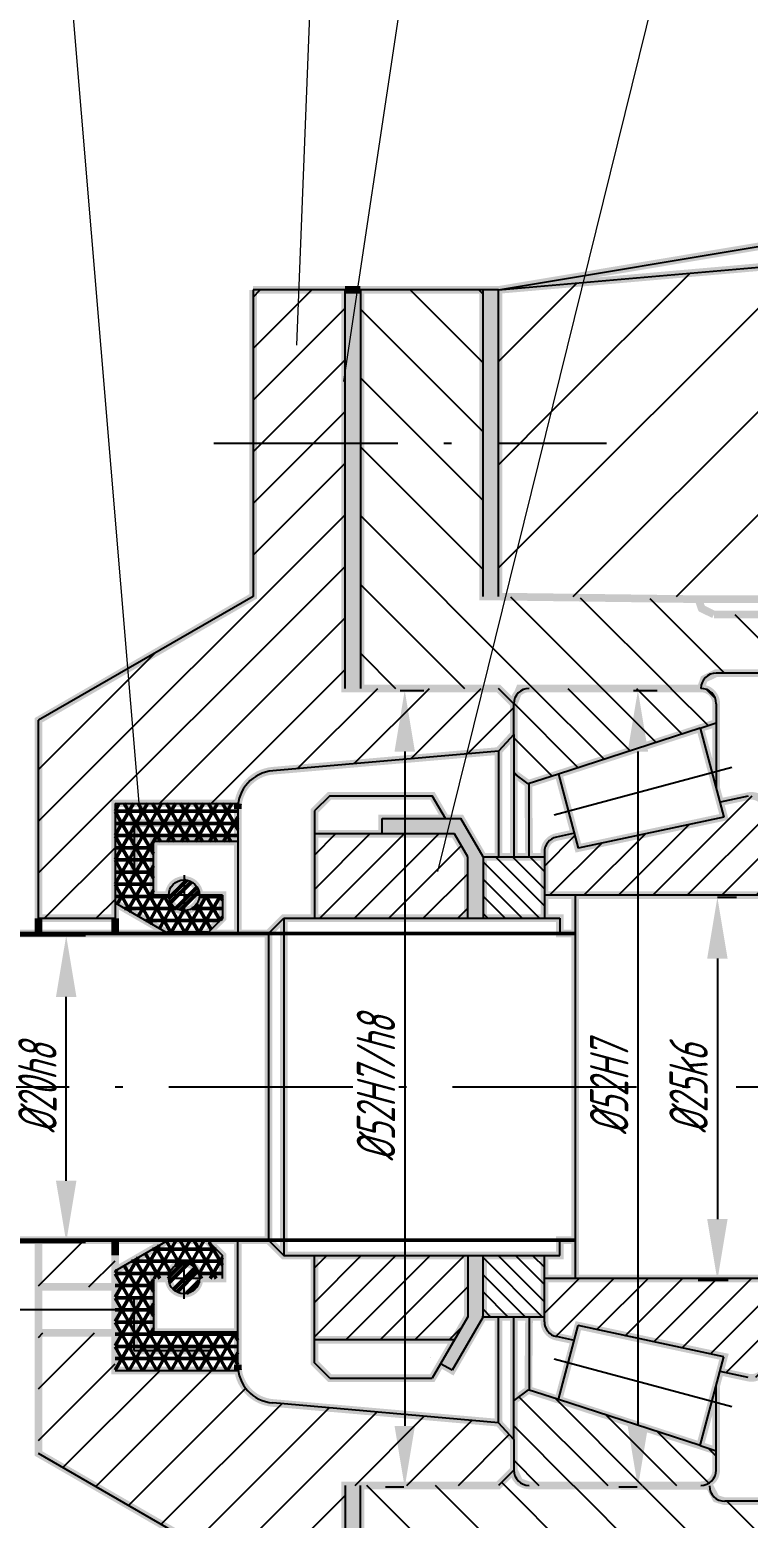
# Model space of a CAD drawing. Extents: x -10 to 1530, y -433 to 597.
# Drawn here: x 90.1 to 137, y 294.4 to 391.5 of the extents above; entities that cross this region are included whole.
import ezdxf

# ---------------------------------------------------------------- set-up
doc = ezdxf.new("R2010")
doc.units = 0
doc.header["$PDMODE"] = 3
doc.linetypes.add('ACAD_ISO10W100', pattern=[18.5, 12, -3, 0.5, -3])
doc.layers.get('DEFPOINTS').update_dxf_attribs({"linetype": 'CONTINUOUS'})
for name, color, linetype in [('ОСИ', 40, 'ACAD_ISO10W100'), ('ПРЕДВАРИТ', 5, 'CONTINUOUS'), ('ШТРИХОВКИ', 9, 'CONTINUOUS')]:
    doc.layers.add(name, color=color, linetype=linetype)
doc.layers.add('ОСНОВНОЙ', color=7, linetype='CONTINUOUS', lineweight=50)
doc.layers.add('РАЗМЕРЫ', color=140, linetype='CONTINUOUS', lineweight=9)
doc.styles.get("Standard").update_dxf_attribs({"font": 'txt.shx', "width": 0.6, "oblique": 15})
doc.dimstyles.get("Standard").update_dxf_attribs({"dimtxt": 2.5, "dimasz": 4, "dimexe": 1.25, "dimexo": 0.625, "dimtad": 1, "dimdec": 4, "dimdsep": 46, "dimlunit": 6, "dimtxsty": 'Standard', "dimcen": 2.5, "dimadec": 0, "dimazin": 0, "dimtfac": 1, "dimtdec": 4, "dimtmove": 0, "dimatfit": 3, "dimfxl": 0, "dimtolj": 1, "dimtzin": 0, "dimarcsym": 0})
pattern_1 = [(45, (-637.1352, 0), (-0.561266, 0.561266), []), (45, (-637.1352, 0.3969), (-0.561266, 0.561266), [])]
pattern_2 = [(0, (-637.1352, 0), (0, 0.79375), []), (60, (-637.1352, 0), (-0.6874077, 0.396875), []), (120, (-637.1352, 0), (-0.6874077, -0.396875), [])]

# ---------------------------------------------------------------- blocks, each defined once
blk = doc.blocks.new('*D59')
at = {"layer": 'DEFPOINTS', "color": 0, "lineweight": 25}
for p in [(87.498, 332.404), (92.477, 332.404), (87.498, 312.404)]:
    blk.add_point(p, dxfattribs=at)
at = {"layer": 'РАЗМЕРЫ', "color": 0, "lineweight": -2}
for p, q in [((88.123, 332.404), (93.727, 332.404)), ((92.477, 316.404), (92.477, 328.404)), ((88.123, 312.404), (93.727, 312.404))]:
    blk.add_line(p, q, dxfattribs=at)
at = {"layer": 'РАЗМЕРЫ', "color": 0, "lineweight": 25}
for points in [[(91.81, 328.404), (93.144, 328.404), (92.477, 332.404)], [(91.81, 316.404), (93.144, 316.404), (92.477, 312.404)]]:
    blk.add_solid(points, dxfattribs=at)
at = {"layer": 'РАЗМЕРЫ', "color": 0, "insert": (90.602, 322.404), "char_height": 2.5, "attachment_point": 5, "rotation": 90}
blk.add_mtext('\\A1;%%c20h8', dxfattribs=at)
blk = doc.blocks.new('*D60')
at = {"layer": 'DEFPOINTS', "color": 0, "lineweight": 25}
for p in [(128.845, 348.404), (129.759, 296.404), (130.331, 296.404)]:
    blk.add_point(p, dxfattribs=at)
at = {"layer": 'РАЗМЕРЫ', "color": 0, "lineweight": -2}
for p, q in [((129.47, 348.404), (131.009, 348.404)), ((129.759, 344.404), (129.759, 300.404)), ((129.706, 296.404), (128.509, 296.404))]:
    blk.add_line(p, q, dxfattribs=at)
at = {"layer": 'РАЗМЕРЫ', "color": 0, "lineweight": 25}
for points in [[(129.092, 344.404), (130.425, 344.404), (129.759, 348.404)], [(129.092, 300.404), (130.425, 300.404), (129.759, 296.404)]]:
    blk.add_solid(points, dxfattribs=at)
at = {"layer": 'РАЗМЕРЫ', "color": 0, "insert": (127.884, 322.404), "char_height": 2.5, "attachment_point": 5, "rotation": 90}
blk.add_mtext('\\A1;%%c52H7', dxfattribs=at)
blk = doc.blocks.new('*D61')
at = {"layer": 'DEFPOINTS', "color": 0, "lineweight": 25}
for p in [(134.33, 334.904), (134.941, 309.904), (136.271, 309.904)]:
    blk.add_point(p, dxfattribs=at)
at = {"layer": 'РАЗМЕРЫ', "color": 0, "lineweight": -2}
for p, q in [((134.955, 334.904), (136.191, 334.904)), ((134.941, 330.904), (134.941, 313.904)), ((135.646, 309.904), (133.691, 309.904))]:
    blk.add_line(p, q, dxfattribs=at)
at = {"layer": 'РАЗМЕРЫ', "color": 0, "lineweight": 25}
for points in [[(134.275, 330.904), (135.608, 330.904), (134.941, 334.904)], [(134.275, 313.904), (135.608, 313.904), (134.941, 309.904)]]:
    blk.add_solid(points, dxfattribs=at)
at = {"layer": 'РАЗМЕРЫ', "color": 0, "insert": (133.066, 322.404), "char_height": 2.5, "attachment_point": 5, "rotation": 90}
blk.add_mtext('\\A1;%%c25k6', dxfattribs=at)
blk = doc.blocks.new('*D73')
at = {"layer": 'DEFPOINTS', "color": 0, "lineweight": 25}
for p in [(113.64, 348.404), (114.553, 296.404), (115.126, 296.404)]:
    blk.add_point(p, dxfattribs=at)
at = {"layer": 'РАЗМЕРЫ', "color": 0, "lineweight": -2}
for p, q in [((114.265, 348.404), (115.803, 348.404)), ((114.553, 344.404), (114.553, 300.404)), ((114.501, 296.404), (113.303, 296.404))]:
    blk.add_line(p, q, dxfattribs=at)
at = {"layer": 'РАЗМЕРЫ', "color": 0, "lineweight": 25}
for points in [[(113.887, 344.404), (115.22, 344.404), (114.553, 348.404)], [(113.887, 300.404), (115.22, 300.404), (114.553, 296.404)]]:
    blk.add_solid(points, dxfattribs=at)
at = {"layer": 'РАЗМЕРЫ', "color": 0, "insert": (112.678, 322.404), "char_height": 2.5, "attachment_point": 5, "rotation": 90}
blk.add_mtext('\\A1;%%c52H7/h8', dxfattribs=at)
blk = doc.blocks.new('*D84')
at = {"layer": 'DEFPOINTS', "color": 0, "lineweight": 25}
for p in [(51.498, 322.404), (283.375, 219.119), (283.375, 173.74)]:
    blk.add_point(p, dxfattribs=at)
at = {"layer": 'РАЗМЕРЫ', "color": 0, "lineweight": -2}
for p, q in [((51.498, 321.779), (51.498, 172.49)), ((283.375, 218.494), (283.375, 172.49)), ((55.498, 173.74), (279.375, 173.74))]:
    blk.add_line(p, q, dxfattribs=at)
at = {"layer": 'РАЗМЕРЫ', "color": 0, "lineweight": 25}
for points in [[(55.498, 174.407), (55.498, 173.074), (51.498, 173.74)], [(279.375, 174.407), (279.375, 173.074), (283.375, 173.74)]]:
    blk.add_solid(points, dxfattribs=at)
at = {"layer": 'РАЗМЕРЫ', "color": 0, "insert": (171.213, 175.615), "char_height": 2.5, "attachment_point": 5}
blk.add_mtext('\\A1;232', dxfattribs=at)
blk = doc.blocks.new('*D85')
at = {"layer": 'DEFPOINTS', "color": 0, "lineweight": 25}
for p in [(51.498, 304.727), (408.752, 231.442), (408.752, 161.097)]:
    blk.add_point(p, dxfattribs=at)
at = {"layer": 'РАЗМЕРЫ', "color": 0, "lineweight": -2}
for p, q in [((51.498, 304.102), (51.498, 159.847)), ((408.752, 230.817), (408.752, 159.847)), ((55.498, 161.097), (404.752, 161.097))]:
    blk.add_line(p, q, dxfattribs=at)
at = {"layer": 'РАЗМЕРЫ', "color": 0, "lineweight": 25}
for points in [[(55.498, 161.764), (55.498, 160.43), (51.498, 161.097)], [(404.752, 161.764), (404.752, 160.43), (408.752, 161.097)]]:
    blk.add_solid(points, dxfattribs=at)
at = {"layer": 'РАЗМЕРЫ', "color": 0, "insert": (260.378, 162.972), "char_height": 2.5, "attachment_point": 5}
blk.add_mtext('\\A1;358', dxfattribs=at)

msp = doc.modelspace()

# ---------------------------------------------------------------- hatches: boundary and pattern name
at = {"layer": 'ОСНОВНОЙ'}
h = msp.add_hatch(dxfattribs=at)
h.set_pattern_fill('NET3', color=256, scale=0.25, style=0)
h.set_pattern_definition(pattern_2)
h.paths.add_polyline_path([(103.66046, 340.66558, -0.03671047), (103.68734, 341.0312), (95.66046, 341.0312), (95.66046, 334.5312), (99.12456, 332.5312), (101.66046, 332.5312), (102.66046, 333.5312), (102.66046, 335.0312), (101.16046, 335.0312, -0.41421356), (100.16046, 334.0312, -0.41421356), (99.16046, 335.0312), (98.16046, 335.0312), (98.16046, 338.5312), (103.66046, 338.5312)])
for points in [[(119.66046, 337.5312), (118.21709, 340.0312), (113.0763, 340.0312), (113.0763, 339.0312), (117.79444, 339.0312), (118.66046, 337.5312), (118.66046, 333.5312), (119.66046, 333.5312)], [(119.66046, 311.5312), (118.66046, 311.5312), (118.66046, 307.5312), (117.79444, 306.0312), (116.89328, 304.47036), (117.64328, 304.03735), (119.66046, 307.5312)]]:
    msp.add_hatch(color=256, dxfattribs=at).paths.add_polyline_path(points)
h = msp.add_hatch(dxfattribs=at)
h.set_pattern_fill('STEEL', color=256, scale=0.25, style=0)
h.set_pattern_definition(pattern_1)
h.paths.add_polyline_path([(100.16046, 336.0312, 0.41421356), (99.16046, 335.0312), (100.16046, 335.0312)])
h.paths.add_polyline_path([(100.16046, 336.0312), (100.16046, 335.0312), (101.16046, 335.0312, 0.41421356)])
h.paths.add_polyline_path([(101.16046, 335.0312), (100.16046, 335.0312), (100.16046, 334.0312, 0.41421356)])
h.paths.add_polyline_path([(100.16046, 335.0312), (99.16046, 335.0312, 0.41421356), (100.16046, 334.0312)])
h = msp.add_hatch(dxfattribs=at)
h.set_pattern_fill('NET3', color=256, scale=0.25, style=0)
h.set_pattern_definition(pattern_2)
h.paths.add_polyline_path([(102.66046, 311.5312), (101.66046, 312.5312), (99.12456, 312.5312), (95.66046, 310.5312), (95.66046, 304.0312), (103.68734, 304.0312, -0.03671047), (103.66046, 304.39683), (103.66046, 306.5312), (98.16046, 306.5312), (98.16046, 310.0312), (99.16046, 310.0312, -0.41421356), (100.16046, 311.0312, -0.41421356), (101.16046, 310.0312), (102.66046, 310.0312)])
h = msp.add_hatch(dxfattribs=at)
h.set_pattern_fill('STEEL', color=256, scale=0.25, style=0)
h.set_pattern_definition(pattern_1)
h.paths.add_polyline_path([(100.16046, 311.0312), (100.16046, 310.0312), (101.16046, 310.0312, 0.41421356)])
h.paths.add_polyline_path([(100.16046, 311.0312, 0.41421356), (99.16046, 310.0312), (100.16046, 310.0312)])
h.paths.add_polyline_path([(100.16046, 310.0312), (99.16046, 310.0312, 0.41421356), (100.16046, 309.0312)])
h.paths.add_polyline_path([(101.16046, 310.0312), (100.16046, 310.0312), (100.16046, 309.0312, 0.41421356)])
at = {"layer": 'ШТРИХОВКИ'}
h = msp.add_hatch(dxfattribs=at)
h.set_pattern_fill('ANSI31', color=0, scale=1.5, style=0)
h.paths.add_polyline_path([(126.42952, 375.03593), (120.66046, 374.5312), (120.66046, 364.5312), (123.83593, 364.5312)])
h.paths.add_polyline_path([(123.83593, 364.5312), (120.66046, 364.5312), (120.66046, 354.5312), (121.36696, 354.5312)])
h.paths.add_polyline_path([(138.32635, 376.07677), (126.42952, 375.03593), (121.36696, 354.5312), (129.66643, 354.5312)])
h.paths.add_polyline_path([(157.44577, 377.7495), (138.32635, 376.07677), (129.66643, 354.5312), (147.42345, 354.5312)])
h.paths.add_polyline_path([(182.91193, 379.9775), (157.44577, 377.7495), (147.42345, 354.5312), (174.21928, 354.5312)])
edge = h.paths.add_edge_path()
edge.add_arc((212.16046, 377.68207), 4, 90, 180, ccw=False)
edge.add_spline(control_points=[(212.16046, 381.68207), (211.4233, 384.28022), (210.68613, 386.87837), (209.94896, 389.47652)], knot_values=[0, 0, 0, 0, 8.10211881, 8.10211881, 8.10211881, 8.10211881], degree=3, periodic=0)
edge.add_arc((212.16046, 377.68207), 12, 100.6198468, 153.5071595)
edge.add_arc((198.73561, 384.37335), 3, 275, 333.5071595, ccw=False)
edge.add_line((198.99708, 381.38477), (182.91193, 379.9775))
edge.add_line((182.91193, 379.9775), (174.21928, 354.5312))
edge.add_line((174.21928, 354.5312), (208.16046, 354.5312))
edge.add_line((208.16046, 354.5312), (208.16046, 377.68207))
h = msp.add_hatch(dxfattribs=at)
h.set_pattern_fill('ANSI31', color=0, scale=0.75, style=0)
h.paths.add_polyline_path([(121.66046, 347.5312), (120.66046, 348.5312), (111.66046, 348.5312), (110.66046, 348.5312), (110.66046, 364.5312), (104.66046, 364.5312), (104.66046, 354.5312), (90.66046, 346.4483), (90.66046, 333.5312), (95.66046, 333.5312), (95.66046, 341.0312), (103.68734, 341.0312, -0.34721149), (105.94257, 343.15607), (120.66427, 344.44405), (121.66046, 345.5312)])
h.paths.add_polyline_path([(110.66046, 374.5312), (104.66046, 374.5312), (104.66046, 364.5312), (110.66046, 364.5312)])
h = msp.add_hatch(color=256, dxfattribs=at)
h.paths.add_polyline_path([(111.66046, 374.5312), (110.66046, 374.5312), (110.66046, 364.5312), (111.66046, 364.5312)])
h.paths.add_polyline_path([(111.66046, 364.5312), (110.66046, 364.5312), (110.66046, 348.5312), (111.66046, 348.5312)])
h.paths.add_polyline_path([(120.66046, 364.5312), (119.66046, 364.5312), (119.66046, 354.5312), (120.66046, 354.5312)])
h.paths.add_polyline_path([(120.66046, 374.5312), (119.66046, 374.5312), (119.66046, 364.5312), (120.66046, 364.5312)])
at = {"layer": 'ШТРИХОВКИ', "lineweight": 25}
h = msp.add_hatch(dxfattribs=at)
h.set_pattern_fill('ANSI31', color=0, angle=90, style=0)
h.paths.add_polyline_path([(111.66046, 270.5312), (111.66046, 275.5312), (119.66046, 275.5312), (119.66046, 270.5312)])
h.paths.add_polyline_path([(133.86524, 348.5312), (134.07046, 349.1381), (134.86524, 349.53121), (192.15134, 349.53225), (193.15134, 348.53225), (204.16046, 348.5312), (204.94521, 348.15102), (205.16046, 347.5312), (205.16046, 345.53505), (211.16046, 345.53505), (211.16046, 351.5312), (208.16046, 354.5312), (192.99622, 354.34984), (192.01269, 353.35089), (134.71012, 353.35089), (133.91534, 353.74399), (133.71012, 354.35089), (119.66046, 354.5312), (119.66046, 374.5312), (111.66046, 374.5312), (111.66046, 348.5312), (120.66046, 348.5312), (121.66046, 347.5312), (122.05293, 348.5312)])
h.paths.add_polyline_path([(119.66046, 285.5312), (119.66046, 290.5312), (133.94694, 290.70555), (134.15216, 291.31245), (134.94694, 291.70555), (192.24952, 291.70555), (193.31332, 290.5312), (208.16046, 290.5312), (211.16046, 293.5312), (211.16046, 299.5312), (205.16046, 299.52736), (205.07817, 297.13395), (204.16046, 296.5312), (192.95569, 296.5312), (192.49619, 295.70159), (191.8958, 295.5013), (135.42219, 295.48941), (134.86373, 295.65988), (134.42219, 296.48941), (122.66046, 296.5312), (122.04435, 296.74355), (121.66046, 297.5312), (120.66046, 296.5312), (111.66046, 296.5312), (111.66046, 285.5312)])
at = {"layer": 'ШТРИХОВКИ'}
msp.add_hatch(color=256, dxfattribs=at).paths.add_polyline_path([(111.66046, 364.5312), (110.66046, 364.5312), (110.66046, 348.5312), (111.66046, 348.5312)])
h = msp.add_hatch(dxfattribs=at)
h.set_pattern_fill('ANSI31', color=0, scale=0.5, angle=90, style=0)
h.paths.add_polyline_path([(134.86524, 346.2733), (134.86524, 347.5312, 0.41421356), (133.86524, 348.5312), (122.66046, 348.5312, 0.41421356), (121.66046, 347.5312), (121.66046, 342.99532), (122.61178, 342.30352)])
h.paths.add_polyline_path([(122.61178, 302.75889), (121.66046, 302.06709), (121.66046, 297.5312, 0.41421356), (122.66046, 296.5312), (133.86524, 296.5312, 0.41421356), (134.86524, 297.5312), (134.86524, 298.78911)])
h.paths.add_polyline_path([(204.16046, 296.5312, 0.41421356), (205.16046, 297.5312), (205.16046, 302.06709), (204.16046, 302.74312), (191.95569, 298.78911), (191.95569, 297.5312, 0.41421356), (192.95569, 296.5312)])
h.paths.add_polyline_path([(204.16046, 342.31929), (205.16046, 342.99532), (205.16046, 347.5312, 0.41421356), (204.16046, 348.5312), (192.95569, 348.5312, 0.41421356), (191.95569, 347.5312), (191.95569, 346.2733)])
h = msp.add_hatch(dxfattribs=at)
h.set_pattern_fill('ANSI31', color=0, scale=0.5, style=0)
h.paths.add_polyline_path([(138.16046, 340.52052, 0.47723872), (136.95171, 341.49849), (135.11236, 341.10587), (135.37152, 340.13866), (125.87291, 338.11116), (125.61375, 339.07836), (124.45171, 338.83032, 0.35387732), (123.66046, 337.85235), (123.66046, 335.0312), (138.16046, 335.0312)])
h.paths.add_polyline_path([(138.16046, 310.0312), (123.66046, 310.0312), (123.66046, 307.21005, 0.35387732), (124.45171, 306.23209), (125.61375, 305.98405), (125.87291, 306.95125), (135.37152, 304.92375), (135.11236, 303.95654), (136.95171, 303.56392, 0.47723872), (138.16046, 304.54189)])
h.paths.add_polyline_path([(203.16046, 337.5312), (203.16046, 337.85235, 0.35387732), (202.36921, 338.83032), (201.20718, 339.07836), (200.94802, 338.11116), (191.44941, 340.13866), (191.70857, 341.10587), (189.86921, 341.49849, 0.47723872), (188.66046, 340.52052), (188.66046, 335.0312), (203.16046, 335.0312)])
h.paths.add_polyline_path([(203.16046, 310.0312), (188.66046, 310.0312), (188.66046, 304.54189, 0.47723872), (189.86921, 303.56392), (191.70857, 303.95654), (191.44941, 304.92375), (200.94802, 306.95125), (201.20718, 305.98405), (202.36921, 306.23209, 0.35387732), (203.16046, 307.21005), (203.16046, 307.5312)])
h = msp.add_hatch(dxfattribs=at)
h.set_pattern_fill('ANSI31', color=0, scale=0.5, style=0)
h.paths.add_polyline_path([(108.66046, 339.0312), (108.66046, 333.5312), (118.66046, 333.5312), (118.66046, 337.5312), (117.79444, 339.0312)])
h.paths.add_polyline_path([(117.79444, 306.0312), (118.66046, 307.5312), (118.66046, 311.5312), (108.66046, 311.5312), (108.66046, 306.0312)])
h = msp.add_hatch(dxfattribs=at)
h.set_pattern_fill('ANSI31', color=0, scale=0.25, angle=90, style=0)
h.paths.add_polyline_path([(123.66046, 337.5312), (119.66046, 337.5312), (119.66046, 333.5312), (123.66046, 333.5312)])
h.paths.add_polyline_path([(123.66046, 310.0312), (123.66046, 311.5312), (119.66046, 311.5312), (119.66046, 307.5312), (123.66046, 307.5312)])
at = {"layer": 'ШТРИХОВКИ', "lineweight": 25}
h = msp.add_hatch(dxfattribs=at)
h.set_pattern_fill('ANSI31', color=0, scale=0.75, style=0)
edge = h.paths.add_edge_path()
edge.add_arc((106.16046, 304.39683), 2.5, 188.4096446, 265)
edge.add_line((105.94257, 301.90634), (120.66427, 300.61836))
edge.add_line((120.66427, 300.61836), (121.66046, 299.5312))
edge.add_line((121.66046, 299.5312), (121.66046, 297.5312))
edge.add_line((121.66046, 297.5312), (120.66046, 296.5312))
edge.add_line((120.66046, 296.5312), (110.66046, 296.5312))
edge.add_line((110.66046, 296.5312), (110.66046, 285.5312))
edge.add_line((110.66046, 285.5312), (104.66046, 285.5312))
edge.add_line((104.66046, 285.5312), (104.66046, 290.5312))
edge.add_line((104.66046, 290.5312), (90.66046, 298.61411))
edge.add_line((90.66046, 298.61411), (90.66046, 306.47369))
edge.add_line((90.66046, 306.47369), (95.66046, 306.47369))
edge.add_line((95.66046, 306.47369), (95.66046, 304.0312))
edge.add_line((95.66046, 304.0312), (103.68734, 304.0312))
h.paths.add_polyline_path([(90.66046, 309.47369), (95.66046, 309.47369), (95.66046, 312.5312), (90.66046, 312.5312)])
at = {"layer": 'ШТРИХОВКИ'}
h = msp.add_hatch(color=256, dxfattribs=at)
h.paths.add_polyline_path([(111.66046, 296.5312), (110.66046, 296.5312), (110.66046, 285.5312), (111.66046, 285.5312)])
h.paths.add_polyline_path([(111.66046, 275.5312), (110.66046, 275.5312), (110.66046, 270.5312), (111.66046, 270.5312)])
h.paths.add_polyline_path([(119.66046, 270.5312), (120.66046, 270.5312), (120.66046, 275.5312), (119.66046, 275.5312)])
h.paths.add_polyline_path([(120.66046, 290.5312), (119.66046, 290.5312), (119.66046, 285.5312), (120.66046, 285.5312)])

# ---------------------------------------------------------------- linework, layer by layer
at = {"layer": 'ОСИ', "color": 0}
for p, q in [((102.10352, 364.5312), (127.71462, 364.5312)), ((124.2899, 340.27518), (136.16047, 343.45589)), ((100.16046, 336.3542), (100.16046, 333.97886)), ((43.66046, 322.5312), (255.76177, 322.5312)), ((100.16046, 308.70821), (100.16046, 311.08355)), ((96.26358, 307.97369), (88.24181, 307.97369)), ((124.2899, 304.78723), (136.16047, 301.60652))]:
    msp.add_line(p, q, dxfattribs=at)
at = {"layer": 'ОСИ'}
for p, q in [((124.2899, 340.27518), (136.16047, 343.45589)), ((124.2899, 304.78723), (136.16047, 301.60652)), ((124.2899, 304.78723), (136.16047, 301.60652))]:
    msp.add_line(p, q, dxfattribs=at)
at = {"layer": 'ОСНОВНОЙ'}
for p, q in [((87.66046, 332.5312), (125.66046, 332.5312)), ((87.66046, 312.5312), (125.66046, 312.5312))]:
    msp.add_line(p, q, dxfattribs=at)
at = {"layer": 'ОСНОВНОЙ', "const_width": 0.5}
for points in [[(120.66046, 374.5312), (210.17914, 389.51737)], [(111.66046, 374.5312), (110.66046, 374.5312)], [(110.66046, 374.5312), (110.66046, 348.5312), (120.66046, 348.5312)], [(120.66046, 354.5312), (120.66046, 374.5312), (119.66046, 374.5312)], [(133.71012, 354.35089), (133.91534, 353.74399), (134.71012, 353.35089)], [(134.71012, 353.35089), (191.99622, 353.34984), (192.01269, 353.35089), (192.99622, 354.34984)], [(133.86524, 348.53121), (134.07046, 349.1381), (134.86524, 349.53121)], [(134.86524, 349.53121), (192.15134, 349.53225), (192.16781, 349.5312), (193.15134, 348.53225)], [(133.81861, 345.93422), (135.11236, 341.10587)], [(134.86524, 346.2733), (134.86524, 342.02813)], [(120.66427, 344.44405), (120.66427, 337.5312)], [(121.66046, 342.99532), (121.66046, 337.5312)], [(124.57882, 342.94078), (125.61375, 339.07836)], [(122.61178, 342.30352), (122.66046, 337.5312)], [(108.66046, 339.0312), (108.66046, 340.5312), (109.66046, 341.5312), (116.35106, 341.5312), (117.21709, 340.0312)], [(101.83332, 339.72735), (96.91046, 339.72735), (96.91046, 336.22685)], [(119.66046, 333.5312), (119.66046, 337.5312), (118.21709, 340.0312), (113.0763, 340.0312), (113.0763, 339.0312)], [(108.66046, 333.5312), (118.66046, 333.5312), (118.66046, 337.5312), (117.79444, 339.0312), (108.66046, 339.0312), (108.66046, 333.5312)], [(103.66046, 338.5312), (103.66046, 332.5312)], [(123.66046, 333.5312), (123.66046, 337.5312), (119.66046, 337.5312)], [(105.66046, 332.5312), (106.66046, 333.5312), (124.66046, 333.5312), (124.66046, 332.5312), (125.66046, 332.5312), (125.66046, 335.0312), (148.35662, 335.0312), (148.35662, 310.0312), (125.66046, 310.0312), (125.66046, 312.5312), (124.66046, 312.5312), (124.66046, 311.5312), (106.66046, 311.5312), (105.66046, 312.5312)], [(90.66046, 333.5312), (90.66046, 332.5312)], [(95.66046, 333.5312), (95.66046, 332.5312)], [(106.66046, 333.5312), (106.66046, 311.5312)], [(87.66046, 313.5312), (87.66046, 312.5312), (105.66046, 312.5312), (105.66046, 332.5312), (87.66046, 332.5312), (87.66046, 331.5312)], [(125.66046, 332.5312), (125.66046, 312.5312)], [(90.66046, 312.5312), (90.66046, 309.47369)], [(95.66046, 312.5312), (95.66046, 311.5312)], [(103.66046, 312.5312), (103.66046, 306.5312)], [(108.66046, 311.5312), (118.66046, 311.5312), (118.66046, 307.5312), (117.79444, 306.0312), (108.66046, 306.0312), (108.66046, 311.5312)], [(119.66046, 311.5312), (119.66046, 307.5312), (117.64328, 304.03735), (116.89328, 304.47036), (117.79444, 306.0312)], [(119.66046, 307.5312), (123.66046, 307.5312), (123.66046, 311.5312)], [(101.83332, 305.33506), (96.91046, 305.33506), (96.91046, 308.83556)], [(120.66427, 300.61836), (120.66427, 307.5312)], [(121.66046, 302.06709), (121.66046, 307.5312)], [(122.61178, 302.75889), (122.66046, 307.5312)], [(108.66046, 306.0312), (108.66046, 304.5312), (109.66046, 303.5312), (116.35106, 303.5312), (116.89328, 304.47036)], [(124.57882, 302.12163), (125.61375, 305.98405)], [(133.81861, 299.12819), (135.11236, 303.95654)], [(134.86524, 298.78911), (134.86524, 303.03428)], [(111.66046, 296.5312), (111.66046, 284.5312)], [(134.42219, 296.48941), (134.42219, 296.48941), (134.86373, 295.65988), (135.42219, 295.48941), (191.8958, 295.5013)]]:
    msp.add_lwpolyline(points, dxfattribs=at)
for points in [[(120.66046, 374.5312), (198.99708, 381.38477, 0.26097985), (201.42058, 383.0351, 0.2354028)], [(104.66046, 374.5312), (110.66046, 374.5312), (110.66046, 348.5312), (120.66046, 348.5312), (121.66046, 347.5312), (121.66046, 345.5312), (120.66427, 344.44405), (105.94257, 343.15607, 0.34721149), (103.68734, 341.0312), (95.66046, 341.0312), (95.66046, 333.5312), (90.66046, 333.5312), (90.66046, 346.4483), (104.66046, 354.5312), (104.66046, 374.5312)], [(121.66046, 342.99532), (122.61178, 342.30352), (134.86524, 346.2733), (134.86524, 347.5312, 0.41421356), (133.86524, 348.5312), (122.66046, 348.5312, 0.41421356), (121.66046, 347.5312), (121.66046, 342.99532)], [(103.68734, 341.0312, 0.03671047), (103.66046, 340.66558), (103.66046, 338.5312), (98.16046, 338.5312), (98.16046, 335.0312), (99.16046, 335.0312, 0.41421356), (100.16046, 334.0312, 0.41421356), (101.16046, 335.0312), (102.66046, 335.0312), (102.66046, 333.5312), (101.66046, 332.5312), (99.12456, 332.5312), (95.66046, 334.5312)], [(125.61375, 339.07836), (124.45171, 338.83032, 0.35387732), (123.66046, 337.85235), (123.66046, 335.0312), (138.16046, 335.0312), (138.16046, 340.52052, 0.47723872), (136.95171, 341.49849), (135.11236, 341.10587), (135.37152, 340.13866), (125.87291, 338.11116), (125.61375, 339.07836)], [(101.16046, 335.0312, 1), (99.16046, 335.0312, -1)], [(103.68734, 304.0312, -0.03671047), (103.66046, 304.39683), (103.66046, 306.5312), (98.16046, 306.5312), (98.16046, 310.0312), (99.16046, 310.0312, -0.41421356), (100.16046, 311.0312, -0.41421356), (101.16046, 310.0312), (102.66046, 310.0312), (102.66046, 311.5312), (101.66046, 312.5312), (99.12456, 312.5312), (95.66046, 310.5312)], [(101.16046, 310.0312, -1), (99.16046, 310.0312, 1)], [(125.61375, 305.98405), (124.45171, 306.23209, -0.35387732), (123.66046, 307.21005), (123.66046, 310.0312), (138.16046, 310.0312), (138.16046, 304.54189, -0.47723872), (136.95171, 303.56392), (135.11236, 303.95654), (135.37152, 304.92375), (125.87291, 306.95125), (125.61375, 305.98405)], [(103.68734, 304.0312, 0.34721149), (105.94257, 301.90634), (120.66427, 300.61836), (121.66046, 299.5312), (121.66046, 297.5312), (120.66046, 296.5312), (110.66046, 296.5312), (110.66046, 285.5312), (104.66046, 285.5312), (104.66046, 290.5312), (90.66046, 298.61411), (90.66046, 306.47369), (95.66046, 306.47369), (95.66046, 304.0312), (103.68734, 304.0312)], [(121.66046, 302.06709), (122.61178, 302.75889), (134.86524, 298.78911), (134.86524, 297.5312, -0.41421356), (133.86524, 296.5312), (122.66046, 296.5312, -0.41421356), (121.66046, 297.5312), (121.66046, 302.06709)]]:
    msp.add_lwpolyline(points, format="xyb", dxfattribs=at)
at = {"layer": 'ОСНОВНОЙ', "lineweight": -3, "const_width": 0.5}
msp.add_lwpolyline([(111.66046, 374.5312), (111.66046, 348.5312)], dxfattribs=at)
at = {"layer": 'ОСНОВНОЙ', "lineweight": 25, "const_width": 0.5}
for points in [[(111.66046, 374.5312), (111.66046, 348.5312), (120.66046, 348.5312), (121.66046, 347.5312), (122.05293, 348.5312), (133.86524, 348.5312), (134.07046, 349.1381), (134.86524, 349.53121), (136.02054, 349.53121)], [(133.71012, 354.35089), (119.66046, 354.5312), (119.66046, 374.5312), (111.66046, 374.5312), (111.66046, 348.5312)], [(133.71012, 354.35089), (192.99622, 354.34984)], [(90.66046, 309.47369), (95.66046, 309.47369), (95.66046, 312.5312), (90.66046, 312.5312), (90.66046, 309.47369)], [(90.66046, 307.97369), (90.66046, 306.47369), (95.66046, 306.47369), (95.66046, 309.47369), (90.66046, 309.47369), (90.66046, 306.47369)], [(211.16046, 293.5312), (211.16046, 299.5312), (205.16046, 299.52736), (205.07817, 297.13395), (204.16046, 296.5312), (192.95569, 296.5312), (192.49619, 295.70159), (191.8958, 295.5013), (135.42219, 295.48941), (134.86373, 295.65988), (134.42219, 296.48941), (122.66046, 296.5312), (122.04435, 296.74355), (121.66046, 297.5312), (120.66046, 296.5312), (111.66046, 296.5312), (111.66046, 285.5312)], [(133.94694, 290.70555), (119.66046, 290.5312), (119.66046, 285.5312), (111.66046, 285.5312), (111.66046, 296.5312), (120.66046, 296.5312), (121.66046, 297.5312), (122.04435, 296.74355), (122.66046, 296.5312), (133.86524, 296.5312), (134.42219, 296.48941), (134.86373, 295.65988), (135.42219, 295.48941)]]:
    msp.add_lwpolyline(points, dxfattribs=at)
at = {"layer": 'ПРЕДВАРИТ'}
for p, q in [((120.66046, 374.5312), (210.17914, 389.51737)), ((120.66046, 374.5312), (198.99708, 381.38477)), ((120.66046, 374.5312), (104.66046, 374.5312)), ((104.66046, 374.5312), (104.66046, 354.5312)), ((110.66046, 348.5312), (110.66046, 374.5312)), ((111.66046, 374.5312), (111.66046, 348.5312)), ((119.66046, 354.5312), (119.66046, 374.5312)), ((120.66046, 354.5312), (120.66046, 374.5312)), ((104.66046, 354.5312), (90.66046, 346.4483)), ((192.16781, 349.5312), (134.86524, 349.53121)), ((121.66046, 347.5312), (120.66046, 348.5312)), ((121.66046, 345.5312), (121.66046, 347.5312)), ((121.66046, 345.5312), (121.66046, 347.5312)), ((134.86524, 347.5312), (134.86524, 342.02813)), ((134.86524, 347.5312), (134.86524, 342.02813)), ((90.66046, 332.5312), (90.66046, 346.4483)), ((133.81861, 345.93422), (124.57882, 342.94078)), ((133.81861, 345.93422), (124.57882, 342.94078)), ((133.81861, 345.93422), (134.86524, 346.2733)), ((133.81861, 345.93422), (134.86524, 346.2733)), ((133.81861, 345.93422), (135.37152, 340.13866)), ((133.81861, 345.93422), (135.37152, 340.13866)), ((121.66046, 345.5312), (120.66427, 344.44405)), ((121.66046, 345.5312), (121.66046, 345.5312)), ((121.66046, 345.5312), (121.66046, 337.5312)), ((120.66427, 344.44405), (105.94257, 343.15607)), ((120.66427, 344.44405), (120.66427, 337.5312)), ((122.61178, 342.30352), (121.66046, 342.99532)), ((122.61178, 342.30352), (121.66046, 342.99532)), ((124.57882, 342.94078), (122.61178, 342.30352)), ((124.57882, 342.94078), (122.61178, 342.30352)), ((124.57882, 342.94078), (125.87291, 338.11116)), ((124.57882, 342.94078), (125.87291, 338.11116)), ((122.66046, 337.5312), (122.66046, 342.31929)), ((122.66046, 337.5312), (122.66046, 342.31929)), ((95.66046, 341.0312), (103.68734, 341.0312)), ((95.66046, 341.0312), (95.66046, 332.5312)), ((109.66046, 341.5312), (108.66046, 340.5312)), ((109.66046, 341.5312), (116.35106, 341.5312)), ((117.21709, 340.0312), (116.35106, 341.5312)), ((136.95171, 341.49849), (135.11236, 341.10587)), ((136.95171, 341.49849), (135.11236, 341.10587)), ((103.66046, 340.66558), (103.66046, 332.5312)), ((108.66046, 340.5312), (108.66046, 333.5312)), ((113.0763, 339.0312), (113.0763, 340.0312)), ((113.0763, 340.0312), (118.21709, 340.0312)), ((119.66046, 337.5312), (118.21709, 340.0312)), ((135.37152, 340.13866), (125.87291, 338.11116)), ((135.37152, 340.13866), (125.87291, 338.11116)), ((96.91046, 339.72735), (96.91046, 336.22685)), ((96.91046, 339.72735), (96.91046, 339.72735)), ((96.91046, 339.72735), (101.83332, 339.72735)), ((117.79444, 339.0312), (108.66046, 339.0312)), ((118.66046, 337.5312), (117.79444, 339.0312)), ((125.61375, 339.07836), (124.45171, 338.83032)), ((125.61375, 339.07836), (124.45171, 338.83032)), ((103.66046, 338.5312), (98.16046, 338.5312)), ((98.16046, 335.0312), (98.16046, 338.5312)), ((118.66046, 333.5312), (118.66046, 337.5312)), ((119.66046, 337.5312), (123.66046, 337.5312)), ((119.66046, 337.5312), (119.66046, 333.5312)), ((123.66046, 337.85235), (123.66046, 335.0312)), ((123.66046, 337.85235), (123.66046, 333.5312)), ((95.66046, 334.5312), (99.12456, 332.5312)), ((102.66046, 335.0312), (102.66046, 333.5312)), ((212.08867, 335.0312), (123.66046, 335.0312)), ((125.66046, 335.0312), (125.66046, 310.0312)), ((90.66046, 333.5312), (95.66046, 333.5312)), ((101.66046, 332.5312), (102.66046, 333.5312)), ((105.66046, 332.5312), (106.66046, 333.5312)), ((106.66046, 333.5312), (124.66046, 333.5312)), ((106.66046, 333.5312), (106.66046, 311.5312)), ((124.66046, 333.5312), (124.66046, 332.5312)), ((105.66046, 332.5312), (105.66046, 312.5312)), ((95.66046, 310.5312), (99.12456, 312.5312)), ((101.66046, 312.5312), (102.66046, 311.5312)), ((103.66046, 304.39683), (103.66046, 312.5312)), ((103.66046, 304.39683), (103.66046, 312.5312)), ((105.66046, 312.5312), (106.66046, 311.5312)), ((124.66046, 311.5312), (124.66046, 312.5312)), ((102.66046, 310.0312), (102.66046, 311.5312)), ((106.66046, 311.5312), (124.66046, 311.5312)), ((108.66046, 304.5312), (108.66046, 311.5312)), ((118.66046, 311.5312), (118.66046, 307.5312)), ((119.66046, 307.5312), (119.66046, 311.5312)), ((123.66046, 307.21005), (123.66046, 311.5312)), ((98.16046, 310.0312), (98.16046, 306.5312)), ((212.08867, 310.0312), (123.66046, 310.0312)), ((123.66046, 307.21005), (123.66046, 310.0312)), ((123.66046, 307.21005), (123.66046, 310.0312)), ((96.91046, 305.33506), (96.91046, 308.83556)), ((118.66046, 307.5312), (116.35106, 303.5312)), ((119.66046, 307.5312), (117.64328, 304.03735)), ((119.57202, 307.5312), (123.66046, 307.5312)), ((120.66427, 300.61836), (120.66427, 307.5312)), ((121.66046, 299.5312), (121.66046, 307.5312)), ((122.66046, 307.5312), (122.66046, 302.74312)), ((124.57882, 302.12163), (125.87291, 306.95125)), ((124.57882, 302.12163), (125.87291, 306.95125)), ((124.57882, 302.12163), (125.87291, 306.95125)), ((135.37152, 304.92375), (125.87291, 306.95125)), ((135.37152, 304.92375), (125.87291, 306.95125)), ((135.37152, 304.92375), (125.87291, 306.95125)), ((103.66046, 306.5312), (98.16046, 306.5312)), ((117.79444, 306.0312), (108.66046, 306.0312)), ((125.61375, 305.98405), (124.45171, 306.23209)), ((125.61375, 305.98405), (124.45171, 306.23209)), ((125.61375, 305.98405), (124.45171, 306.23209)), ((96.91046, 305.33506), (101.83332, 305.33506)), ((96.91046, 305.33506), (96.91046, 305.33506)), ((95.66046, 304.0312), (103.68734, 304.0312)), ((95.66046, 304.0312), (103.68734, 304.0312)), ((109.66046, 303.5312), (108.66046, 304.5312)), ((116.23792, 304.84874), (116.23792, 304.84874)), ((117.64328, 304.03735), (116.89328, 304.47036)), ((133.81861, 299.12819), (135.37152, 304.92375)), ((133.81861, 299.12819), (135.37152, 304.92375)), ((133.81861, 299.12819), (135.37152, 304.92375)), ((109.66046, 303.5312), (116.35106, 303.5312)), ((134.86524, 297.5312), (134.86524, 303.03428)), ((134.86524, 297.5312), (134.86524, 303.03428)), ((134.86524, 297.5312), (134.86524, 303.03428)), ((136.95171, 303.56392), (135.11236, 303.95654)), ((136.95171, 303.56392), (135.11236, 303.95654)), ((136.95171, 303.56392), (135.11236, 303.95654)), ((122.61178, 302.75889), (121.66046, 302.06709)), ((122.61178, 302.75889), (121.66046, 302.06709)), ((122.61178, 302.75889), (121.66046, 302.06709)), ((124.57882, 302.12163), (122.61178, 302.75889)), ((124.57882, 302.12163), (122.61178, 302.75889)), ((124.57882, 302.12163), (122.61178, 302.75889)), ((133.81861, 299.12819), (124.57882, 302.12163)), ((133.81861, 299.12819), (124.57882, 302.12163)), ((133.81861, 299.12819), (124.57882, 302.12163)), ((120.66427, 300.61836), (105.94257, 301.90634)), ((121.66046, 299.5312), (120.66427, 300.61836)), ((121.66046, 299.5312), (121.66046, 297.5312)), ((121.66046, 299.5312), (121.66046, 297.5312)), ((121.66046, 299.5312), (121.66046, 297.5312)), ((121.66046, 299.5312), (121.66046, 297.5312)), ((121.66046, 299.5312), (121.66046, 297.5312)), ((104.66046, 290.5312), (90.66046, 298.61411)), ((133.81861, 299.12819), (134.86524, 298.78911)), ((133.81861, 299.12819), (134.86524, 298.78911)), ((133.81861, 299.12819), (134.86524, 298.78911)), ((121.66046, 297.5312), (120.66046, 296.5312)), ((110.66046, 296.5312), (110.66046, 284.5312)), ((111.66046, 284.5312), (111.66046, 296.5312)), ((191.8958, 295.5013), (135.42219, 295.48941))]:
    msp.add_line(p, q, dxfattribs=at)
at = {"layer": 'ПРЕДВАРИТ', "color": 0}
for p, q in [((102.66046, 335.0312), (98.16046, 335.0312)), ((101.16046, 310.0312), (99.16046, 310.0312))]:
    msp.add_line(p, q, dxfattribs=at)
at = {"layer": 'ПРЕДВАРИТ'}
for centre in [(100.16046, 335.0312), (100.16046, 310.0312)]:
    msp.add_circle(centre, 1, dxfattribs=at)
for centre, radius, start, end in [((134.86524, 348.53121), 1, 90, 180), ((122.66046, 347.5312), 1, 90, 180), ((122.66046, 347.5312), 1, 90, 180), ((133.86524, 347.5312), 1, 0, 90), ((133.86524, 347.5312), 1, 0, 90), ((106.16046, 340.66558), 2.5, 95, 180), ((124.66046, 337.85235), 1, 102.049133, 180), ((124.66046, 337.85235), 1, 102.049133, 180), ((124.66046, 307.21005), 1, 180, 257.950867), ((124.66046, 307.21005), 1, 180, 257.950867), ((124.66046, 307.21005), 1, 180, 257.950867), ((106.16046, 304.39683), 2.5, 180, 265), ((122.66046, 297.5312), 1, 180, 270), ((122.66046, 297.5312), 1, 180, 270), ((122.66046, 297.5312), 1, 180, 270), ((122.66046, 297.5312), 1, 180, 270), ((122.66046, 297.5312), 1, 180, 270), ((133.86524, 297.5312), 1, 270, 0), ((133.86524, 297.5312), 1, 270, 0), ((133.86524, 297.5312), 1, 270, 0), ((135.42219, 296.48941), 1, 180, 270)]:
    msp.add_arc(centre, radius, start, end, dxfattribs=at)
at = {"layer": 'РАЗМЕРЫ', "color": 0}
for p, q in [((89.79222, 430.15923), (97.2913, 339.98842)), ((109.79222, 430.15923), (107.50101, 370.93174)), ((119.79222, 430.15923), (110.56392, 368.55148)), ((139.79222, 430.15923), (116.68975, 336.58805))]:
    msp.add_line(p, q, dxfattribs=at)

# ---------------------------------------------------------------- dimensions: what is measured, and where the dimension line sits
for base, p1, p2, text, picture, middle in [((114.55337, 296.40409), (113.63997, 348.40409), (115.12603, 296.40409), '%%c52H7/h8', '*D73', (114.55337, 322.40409)), ((129.75854, 296.40409), (128.84515, 348.40409), (130.33121, 296.40409), '%%c52H7', '*D60', (129.75854, 322.40409)), ((134.94148, 309.90409), (134.33013, 334.90409), (136.2709, 309.90409), '%%c25k6', '*D61', (134.94148, 322.40409)), ((92.47705, 332.40409), (87.49776, 312.40409), (87.49776, 332.40409), '%%c20h8', '*D59', (92.47705, 322.40409))]:
    dim = msp.add_linear_dim(base=base, p1=p1, p2=p2, angle=90, text=text, dimstyle='Standard', dxfattribs=at)
    dim.commit()
    dim.dimension.update_dxf_attribs({"geometry": picture, "text_midpoint": middle, "dimtype": 160})
for base, p1, p2, text, picture, middle in [((283.37499, 173.74039), (51.49776, 322.40409), (283.37499, 219.11928), '232', '*D84', (171.21346, 173.74039)), ((408.75222, 161.09714), (51.49776, 304.72715), (408.75222, 231.44216), '358', '*D85', (260.37827, 161.09714))]:
    dim = msp.add_linear_dim(base=base, p1=p1, p2=p2, text=text, dimstyle='Standard', dxfattribs=at)
    dim.commit()
    dim.dimension.update_dxf_attribs({"geometry": picture, "text_midpoint": middle, "dimtype": 160})

doc.saveas('drawing.dxf')
